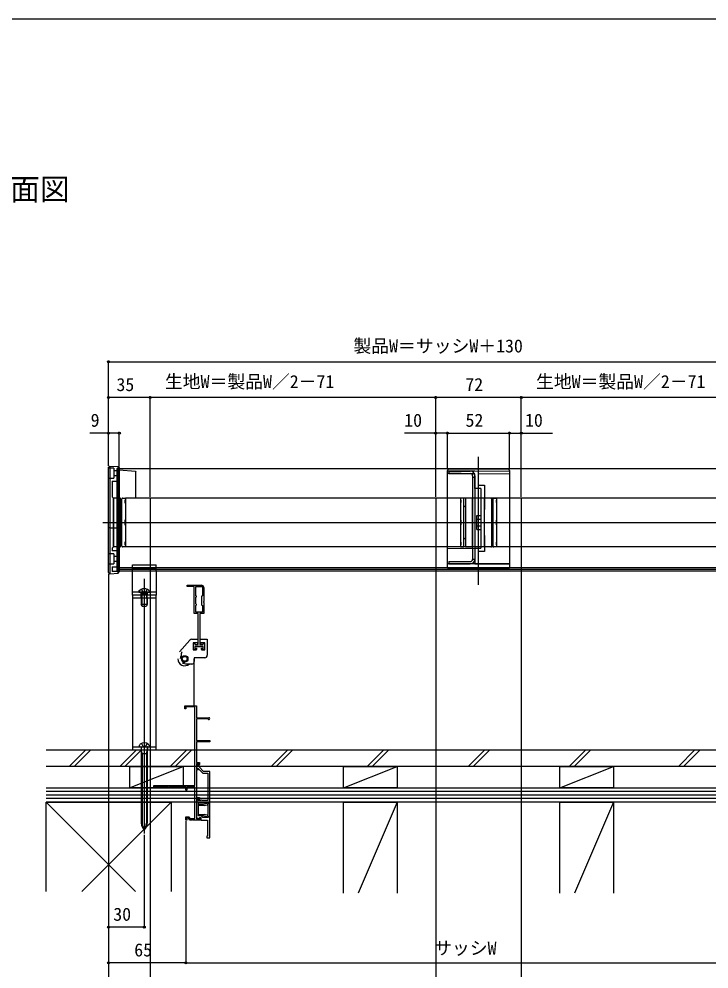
# Model space of a CAD drawing. Units: millimetres, scale not verified. Extents: x -875 to 876, y -1306 to 1300.
# Drawn here: x 1 to 581, y 445 to 1244 of the extents above; entities that cross this region are included whole.
import ezdxf
from ezdxf.enums import TextEntityAlignment as Align

# ---------------------------------------------------------------- set-up
doc = ezdxf.new("R2010")
doc.units = ezdxf.units.MM
doc.header["$LTSCALE"] = 4
for name, color, linetype in [('0-1_USER1', 3, 'Continuous'), ('0-3_YKK_11E', 7, 'Continuous'), ('0-4_YKK_12', 2, 'Continuous'), ('0-5_YKK_13', 4, 'Continuous'), ('0-7_YKK_D', 6, 'Continuous'), ('0-8_YKK_ZWAK', 7, 'Continuous'), ('0-9_YSS_K', 3, 'Continuous')]:
    doc.layers.add(name, color=color, linetype=linetype)
doc.styles.add('ＭＳ ゴシック', font='')
doc.styles.get('ＭＳ ゴシック').set_extended_font_data('MS Gothic')

msp = doc.modelspace()

# ---------------------------------------------------------------- linework, layer by layer
at = {"layer": '0-3_YKK_11E'}
for p, q in [((135.619, 712.179), (144.316, 721.94)), ((150.512, 719.61), (150.512, 718.11)), ((153.312, 719.61), (153.312, 718.11)), ((149.912, 716.61), (153.912, 716.61)), ((137.112, 706.523), (137.112, 710.848)), ((147.914, 666.609), (147.914, 706.162)), ((137.725, 702.771), (141.312, 701.81)), ((145.912, 701.81), (141.246, 701.81))]:
    msp.add_line(p, q, dxfattribs=at)
for points in [[(152.666, 744.41), (152.666, 718.11), (155.416, 718.11), (155.416, 719.31), (156.416, 719.31), (156.416, 713.91), (153.916, 713.91), (153.916, 715.11), (155.416, 715.11), (155.416, 716.61), (148.416, 716.61), (148.416, 715.11), (149.916, 715.11), (149.916, 713.91), (147.416, 713.91), (147.416, 719.31), (148.416, 719.31), (148.416, 718.11), (151.166, 718.11), (151.166, 744.41), (147.916, 744.41), (147.916, 766.91), (141.916, 766.91), (141.916, 768.11), (153.916, 768.11)], [(155.916, 766.11), (155.916, 754.368), (155.796, 754.185), (155.796, 753.635), (155.916, 753.452), (155.916, 744.41), (152.666, 744.41)], [(145.809, 722.61), (151.012, 722.61), (151.012, 719.61), (147.112, 719.61), (147.112, 713.61), (149.912, 713.61), (149.912, 715.41)], [(153.912, 715.41), (153.912, 713.61), (156.712, 713.61), (156.712, 719.61), (152.812, 719.61), (152.812, 722.61), (158.912, 722.61), (158.912, 709.11)], [(156.912, 707.11), (147.912, 707.11), (147.912, 703.81)], [(148.515, 599.609), (148.515, 665.709), (140.815, 665.709), (140.815, 664.109), (139.915, 664.109), (139.915, 666.609), (149.915, 666.609), (149.915, 656.609), (160.215, 656.609)], [(159.609, 655.559), (159.349, 655.709), (149.915, 655.709), (149.915, 637.609), (160.915, 637.609), (160.915, 636.309), (149.915, 636.309), (149.915, 619.009), (152.415, 619.009), (152.415, 617.409), (152.115, 617.109), (151.615, 617.609), (151.615, 618.209), (149.915, 618.209), (149.915, 613.509), (151.415, 613.509), (151.415, 612.709), (149.915, 612.709), (149.915, 589.609), (152.315, 589.609), (152.315, 587.409), (151.515, 587.409), (151.515, 588.809), (149.915, 588.809), (149.915, 571.509), (152.315, 571.509), (152.315, 572.409), (153.015, 572.409), (153.015, 570.609), (146.673, 570.609), (146.49, 570.729), (145.94, 570.729), (145.757, 570.609), (143.815, 570.609), (143.124, 572.509), (141.715, 572.509), (141.715, 570.609), (140.915, 570.609), (140.915, 573.309), (143.684, 573.309)], [(160.919, 584.409), (160.919, 611.409), (155.819, 611.409), (151.919, 615.309), (151.919, 616.423), (151.119, 617.809), (150.419, 617.809), (150.419, 616.971), (149.862, 613.809), (151.298, 613.809), (155.198, 609.909), (159.419, 609.909), (159.419, 586.909), (154.919, 586.909), (154.419, 587.409), (153.919, 587.409), (153.419, 586.909), (151.119, 586.909), (151.119, 588.409), (149.919, 588.409), (149.919, 587.209), (150.249, 586.879), (149.919, 586.409), (149.919, 572.35), (151.955, 571.609), (152.319, 572.609), (153.319, 572.609), (153.319, 570.609), (158.919, 570.609), (158.919, 557.109), (158.419, 557.109), (158.419, 555.609), (160.919, 555.609), (160.919, 573.709), (159.519, 573.709), (159.519, 572.609), (155.119, 572.609), (153.719, 574.009), (151.419, 574.009), (151.419, 585.409)], [(143.684, 573.309), (144.157, 572.009), (148.515, 572.009), (148.515, 598.509), (141.715, 598.509), (141.715, 595.609), (140.915, 595.609), (140.915, 598.509), (126.915, 598.509), (126.915, 597.609), (126.215, 597.609), (126.215, 598.509), (114.615, 598.509), (114.615, 597.609), (113.915, 597.609), (113.915, 599.609), (148.515, 599.609)], [(151.419, 585.409), (159.519, 585.409), (159.519, 584.409), (160.919, 584.409)]]:
    msp.add_lwpolyline(points, dxfattribs=at)
for points in [[(154.716, 766.91), (154.716, 759.11), (154.116, 758.763), (154.116, 751.456), (154.716, 751.11), (154.716, 745.41), (149.116, 745.41), (149.116, 751.11), (149.716, 751.456), (149.716, 751.963), (149.116, 752.31), (149.116, 757.91), (149.716, 758.256), (149.716, 758.763), (149.116, 759.11), (149.116, 766.91)], [(160.916, 573.909), (160.916, 584.209), (160.216, 584.209), (159.681, 583.9), (159.431, 584.089), (159.538, 584.508), (159.261, 584.782), (155.444, 583.759), (151.628, 583.759), (151.603, 583.185), (156.379, 582.767), (158.698, 583.388), (159.416, 582.974), (159.416, 575.144), (158.698, 574.729), (156.379, 575.351), (151.603, 574.933), (151.628, 574.359), (155.444, 574.359), (159.261, 573.336), (159.538, 573.609), (159.431, 574.028), (159.681, 574.218), (160.216, 573.909)]]:
    msp.add_lwpolyline(points, close=True, dxfattribs=at)
for radius in [2.7, 2.2, 2.05]:
    msp.add_circle((139.912, 706.11), radius, dxfattribs=at)
for centre, radius, start, end in [((153.916, 766.11), 2, 0.00001, 89.99999), ((145.809, 720.61), 2, 90, 138.30167), ((139.112, 710.848), 2, 138.30167, 179.99978), ((139.912, 706.11), 5.75, 179.99978, 311.59747), ((141.912, 706.11), 5.75, 146.59299, 179.99978), ((141.112, 706.523), 4, 179.99978, 249.70273), ((145.912, 703.81), 2, 270, 359.99978), ((156.912, 709.11), 2, 270, 359.99978), ((160.215, 655.909), 0.7, 210, 89.99999)]:
    msp.add_arc(centre, radius, start, end, dxfattribs=at)
at = {"layer": '0-4_YKK_12'}
for p, q in [((386.915, 768.313), (386.915, 876.118)), ((82.915, 866.011), (82.915, 780.011)), ((690.915, 866.011), (82.915, 866.011)), ((90.165, 841.311), (90.165, 800.311)), ((683.665, 841.311), (90.165, 841.311)), ((70.915, 820.811), (702.915, 820.811)), ((683.665, 800.311), (90.165, 800.311)), ((690.915, 782.611), (82.915, 782.611)), ((690.915, 781.411), (82.915, 781.411)), ((690.915, 780.011), (82.915, 780.011)), ((105.915, 773.365), (105.915, 559.207)), ((105.915, 639.239), (105.915, 624.79)), ((105.915, 638.325), (105.915, 559.203))]:
    msp.add_line(p, q, dxfattribs=at)
at = {"layer": '0-5_YKK_13'}
for p, q in [((75.915, 867.367), (76.913, 868.25)), ((75.915, 778.656), (75.915, 867.367)), ((80.415, 866.461), (75.915, 866.461)), ((76.913, 868.25), (76.913, 777.772)), ((76.913, 868.25), (83.85, 867.826)), ((80.415, 866.461), (80.415, 857.961)), ((80.415, 864.461), (82.915, 864.461)), ((82.915, 866.311), (84.915, 866.311)), ((82.915, 866.311), (82.915, 855.461)), ((83.85, 778.197), (83.85, 867.826)), ((83.85, 867.826), (84.915, 866.761)), ((84.915, 866.761), (84.915, 779.262)), ((84.915, 863.861), (84.915, 866.311)), ((98.502, 863.785), (84.915, 864.739)), ((98.915, 841.311), (98.915, 863.355)), ((360.915, 782.55), (360.915, 864.612)), ((360.915, 864.113), (383.915, 864.314)), ((360.915, 864.113), (383.915, 864.314)), ((383.915, 865.514), (361.529, 865.387)), ((361.915, 863.914), (380.015, 863.914)), ((361.915, 863.914), (361.915, 861.914)), ((412.301, 865.353), (383.915, 865.514)), ((383.915, 864.314), (412.915, 864.061)), ((383.915, 864.314), (412.915, 864.061)), ((412.915, 864.597), (412.915, 782.622)), ((75.915, 857.961), (80.415, 857.961)), ((78.915, 855.461), (82.915, 855.461)), ((82.915, 859.961), (80.415, 859.961)), ((361.915, 861.914), (380.015, 861.914)), ((381.915, 858.914), (383.915, 858.914)), ((383.915, 849.314), (383.915, 861.814)), ((383.915, 860.014), (383.915, 789.814)), ((388.915, 849.314), (383.915, 849.314)), ((386.915, 852.314), (391.915, 852.314)), ((388.915, 849.314), (388.915, 799.314)), ((391.915, 852.314), (391.915, 831.814)), ((79.915, 800.311), (79.915, 841.311)), ((85.415, 841.311), (79.915, 841.311)), ((85.915, 840.811), (85.915, 800.811)), ((87.165, 800.811), (87.165, 840.811)), ((110.915, 841.311), (110.915, 318.347)), ((350.915, 841.311), (350.915, 311.809)), ((374.665, 800.814), (374.665, 840.814)), ((375.915, 840.814), (375.915, 800.814)), ((381.915, 841.314), (376.415, 841.314)), ((381.915, 800.314), (381.915, 841.314)), ((391.915, 800.314), (391.915, 841.314)), ((397.415, 841.314), (391.915, 841.314)), ((397.915, 840.814), (397.915, 800.814)), ((399.165, 800.814), (399.165, 840.814)), ((422.915, 841.314), (422.915, 311.809)), ((86.615, 834.211), (86.715, 834.211)), ((89.665, 837.48), (90.165, 837.48)), ((372.165, 837.483), (371.665, 837.483)), ((375.215, 834.214), (375.115, 834.214)), ((398.615, 834.214), (398.715, 834.214)), ((401.665, 837.483), (402.165, 837.483)), ((76.913, 816.311), (75.915, 816.311)), ((76.913, 816.311), (83.85, 816.311)), ((83.85, 816.311), (84.915, 816.311)), ((84.915, 779.711), (84.915, 818.589)), ((385.415, 817.927), (388.915, 817.927)), ((385.415, 815.04), (385.415, 817.927)), ((385.415, 815.04), (388.915, 815.04)), ((86.715, 807.411), (86.615, 807.411)), ((375.115, 807.414), (375.215, 807.414)), ((391.915, 809.814), (391.915, 796.358)), ((398.715, 807.414), (398.615, 807.414)), ((85.415, 800.311), (79.915, 800.311)), ((90.165, 800.311), (87.665, 800.311)), ((89.665, 802.143), (90.165, 802.143)), ((383.915, 799.046), (360.915, 798.772)), ((372.165, 802.145), (371.665, 802.145)), ((371.665, 800.314), (374.165, 800.314)), ((376.415, 800.314), (381.915, 800.314)), ((383.915, 799.314), (388.915, 799.314)), ((397.415, 800.314), (391.915, 800.314)), ((402.165, 800.314), (399.665, 800.314)), ((401.665, 802.145), (402.165, 802.145)), ((80.415, 794.461), (75.915, 794.461)), ((82.915, 796.961), (78.915, 796.961)), ((80.415, 794.461), (80.415, 785.961)), ((80.415, 792.461), (82.915, 792.461)), ((82.915, 796.961), (82.915, 783.461)), ((381.915, 795.714), (381.915, 789.814)), ((391.915, 796.358), (386.915, 796.314)), ((386.915, 789.914), (386.915, 796.314)), ((75.915, 785.961), (80.415, 785.961)), ((78.915, 783.461), (82.915, 783.461)), ((78.915, 783.461), (78.915, 779.711)), ((82.915, 787.961), (80.415, 787.961)), ((95.905, 785.111), (115.905, 785.111)), ((95.905, 780.011), (95.905, 785.111)), ((115.905, 780.011), (115.905, 785.111)), ((361.915, 787.914), (380.015, 787.914)), ((361.915, 787.914), (361.915, 785.914)), ((361.915, 785.914), (380.015, 785.914)), ((381.915, 789.914), (383.915, 789.914)), ((412.915, 786.167), (383.915, 785.914)), ((383.915, 785.914), (412.915, 786.167)), ((412.915, 788.187), (412.915, 786.167)), ((76.913, 777.772), (75.915, 778.656)), ((76.913, 777.772), (83.85, 778.197)), ((84.915, 779.711), (78.915, 779.711)), ((83.85, 778.197), (84.915, 779.262)), ((95.905, 782.611), (115.905, 782.611)), ((360.915, 782.55), (383.915, 782.276)), ((361.881, 782.427), (371.786, 782.421)), ((383.915, 782.276), (412.915, 782.622)), ((396.045, 782.421), (411.915, 782.43)), ((115.905, 762.111), (95.905, 762.111)), ((101.155, 762.711), (101.155, 762.611)), ((101.655, 762.111), (110.155, 762.111)), ((103.155, 759.611), (103.155, 762.111)), ((103.405, 760.711), (103.621, 761.306)), ((108.405, 760.711), (103.405, 760.711)), ((103.405, 757.611), (103.405, 760.711)), ((103.555, 764.623), (104.76, 762.206)), ((103.838, 760.711), (103.645, 761.634)), ((103.838, 757.611), (103.838, 760.711)), ((103.915, 759.616), (103.915, 757.116)), ((105.905, 761.598), (104.76, 762.206)), ((105.905, 761.598), (107.05, 762.206)), ((108.255, 764.623), (107.05, 762.206)), ((107.915, 759.616), (107.915, 757.116)), ((107.972, 760.711), (108.166, 761.634)), ((107.972, 757.611), (107.972, 760.711)), ((108.405, 760.711), (108.189, 761.306)), ((108.405, 757.611), (108.405, 760.711)), ((108.655, 759.611), (108.655, 762.111)), ((110.655, 762.711), (110.655, 762.611)), ((115.915, 757.116), (95.915, 757.116)), ((103.405, 757.611), (103.405, 751.811)), ((108.405, 751.811), (103.405, 751.811)), ((104.205, 750.111), (103.405, 751.811)), ((103.838, 757.611), (103.838, 750.891)), ((108.405, 751.811), (107.605, 750.111)), ((107.972, 757.611), (107.972, 750.891)), ((108.405, 757.611), (108.405, 751.811)), ((107.605, 750.111), (104.205, 750.111)), ((95.915, 632.116), (115.915, 632.116)), ((101.415, 632.111), (110.415, 632.111)), ((103.165, 632.116), (103.165, 629.616)), ((103.365, 631.811), (103.365, 567.968)), ((108.465, 631.811), (108.465, 567.968)), ((108.665, 632.116), (108.665, 629.616)), ((103.365, 628.711), (104.115, 626.511)), ((103.365, 626.511), (108.465, 626.511)), ((104.115, 626.511), (104.115, 567.968)), ((107.715, 626.511), (108.465, 628.711)), ((107.715, 626.511), (107.715, 567.968))]:
    msp.add_line(p, q, dxfattribs=at)
for points in [[(98.501, 863.772), (98.663, 863.76), (98.791, 863.675), (98.881, 863.543), (98.915, 863.355)], [(361.529, 865.372), (361.371, 865.373), (361.226, 865.319), (361.099, 865.218), (361, 865.071), (360.941, 864.884)], [(412.889, 864.85), (412.83, 865.037), (412.731, 865.184), (412.604, 865.285), (412.459, 865.339), (412.301, 865.338)], [(78.915, 855.461), (78.915, 842.311), (79.915, 841.311), (79.915, 800.311), (78.915, 799.311), (78.915, 796.961)], [(383.915, 861.814), (378.165, 861.864), (372.415, 861.914), (366.665, 861.965), (360.915, 862.015)], [(381.915, 860.014), (381.915, 815.214), (381.915, 795.714)], [(386.915, 852.314), (386.915, 861.814), (412.915, 862.041)], [(87.665, 841.311), (90.165, 841.311), (90.165, 800.311)], [(90.165, 839.48), (89.665, 839.48), (89.665, 839.045)], [(90.165, 839.045), (89.665, 839.045), (89.665, 837.48)], [(374.165, 841.314), (371.665, 841.314), (371.665, 800.314)], [(371.665, 839.483), (372.165, 839.483), (372.165, 839.048)], [(371.665, 839.048), (372.165, 839.048), (372.165, 837.483)], [(399.665, 841.314), (402.165, 841.314), (402.165, 800.314)], [(402.165, 839.483), (401.665, 839.483), (401.665, 839.048)], [(402.165, 839.048), (401.665, 839.048), (401.665, 837.483)], [(385.415, 823.701), (385.415, 826.587), (388.915, 826.587)], [(385.415, 817.927), (385.415, 823.701), (388.915, 823.701)], [(90.165, 822.811), (89.665, 822.811), (89.665, 818.811), (90.165, 818.811)], [(371.665, 822.814), (372.165, 822.814), (372.165, 818.814), (371.665, 818.814)], [(402.165, 822.814), (401.665, 822.814), (401.665, 818.814), (402.165, 818.814)], [(90.165, 804.143), (89.665, 804.143), (89.665, 802.578)], [(90.165, 802.578), (89.665, 802.578), (89.665, 802.143)], [(383.915, 799.314), (383.915, 785.914), (360.915, 786.167)], [(371.665, 804.145), (372.165, 804.145), (372.165, 802.58)], [(371.665, 802.58), (372.165, 802.58), (372.165, 802.145)], [(402.165, 804.145), (401.665, 804.145), (401.665, 802.58)], [(402.165, 802.58), (401.665, 802.58), (401.665, 802.145)], [(115.905, 780.011), (115.905, 759.611), (95.905, 759.611), (95.905, 780.011)], [(115.915, 629.616), (115.915, 759.616), (95.915, 759.616)], [(95.915, 759.616), (95.915, 629.616), (115.915, 629.616)], [(103.565, 634.973), (104.77, 632.754), (105.915, 632.145)], [(108.265, 634.973), (107.06, 632.754), (105.915, 632.145)]]:
    msp.add_lwpolyline(points, dxfattribs=at)
for centre, radius, start, end in [((380.015, 860.014), 3.9, 0, 90), ((380.015, 860.014), 1.9, 0, 90), ((85.415, 840.811), 0.5, 0, 90), ((87.665, 840.811), 0.5, 90, 180), ((374.165, 840.814), 0.5, 0, 90), ((376.415, 840.814), 0.5, 90, 180), ((397.415, 840.814), 0.5, 0, 90), ((399.665, 840.814), 0.5, 90, 180), ((86.615, 834.911), 0.7, 180, 270), ((86.715, 833.211), 1, 63.25632, 90), ((375.115, 833.214), 1, 90, 116.74619), ((375.215, 834.914), 0.7, 270, 0), ((398.615, 834.914), 0.7, 180, 270), ((398.715, 833.214), 1, 63.25632, 90), ((86.615, 806.711), 0.7, 90, 180), ((86.715, 808.411), 1, 270, 296.74368), ((375.115, 808.414), 1, 243.25381, 270), ((375.215, 806.714), 0.7, 0, 90), ((398.615, 806.714), 0.7, 90, 180), ((398.715, 808.414), 1, 270, 296.74368), ((85.415, 800.811), 0.5, 270, 360), ((87.665, 800.811), 0.5, 180, 270), ((374.165, 800.814), 0.5, 270, 0), ((376.415, 800.814), 0.5, 180, 270), ((397.415, 800.814), 0.5, 270, 360), ((399.665, 800.814), 0.5, 180, 270), ((380.015, 789.814), 1.9, 270, 0), ((380.015, 789.814), 3.9, 270, 0), ((105.905, 759.211), 5.9, 36.38156, 143.61844), ((101.655, 762.611), 0.5, 180, 270), ((103.057, 761.511), 0.6, 340.03043, 90), ((108.753, 761.511), 0.6, 90, 199.96957), ((110.155, 762.611), 0.5, 270, 0), ((104.412, 631.983), 3, 128.76672, 177.54096), ((105.915, 630.111), 5.4, 51.23328, 128.76672), ((103.065, 631.811), 0.3, 0, 90), ((108.765, 631.811), 0.3, 90, 180), ((107.418, 631.983), 3, 2.45904, 51.23328), ((111.365, 567.968), 8, 180, 227.0586), ((114.542, 567.968), 10.427, 180, 214.17022), ((100.465, 567.968), 8, 312.9414, 0), ((97.288, 567.968), 10.427, 325.82978, 0)]:
    msp.add_arc(centre, radius, start, end, dxfattribs=at)
for centre, major_axis, ratio, start_param, end_param in [((361.915, 864.618), (-0.016, -1.191), 0.83919, 4.4982667, 4.7284344), ((411.915, 864.584), (0.016, -1.191), 0.83919, 1.5547509, 1.7849186), ((361.915, 783.394), (-1, 0.009), 0.967692, 1.0825991, 1.5798585), ((411.915, 783.398), (-1, -0.009), 0.967692, 1.5617342, 2.1928889)]:
    msp.add_ellipse(centre, major_axis=major_axis, ratio=ratio, start_param=start_param, end_param=end_param, dxfattribs=at)
at = {"layer": '0-7_YKK_D'}
for p, q in [((75.915, 868.367), (75.915, 957.011)), ((75.915, 956.011), (697.915, 956.011)), ((75.915, 868.367), (75.915, 927.011)), ((110.915, 871.011), (110.915, 927.011)), ((110.915, 842.311), (110.915, 927.011)), ((350.915, 842.311), (350.915, 927.011)), ((350.915, 842.311), (350.915, 927.011)), ((422.915, 842.311), (422.915, 927.011)), ((422.915, 842.311), (422.915, 927.011)), ((110.915, 926.011), (75.915, 926.011)), ((350.915, 926.011), (110.915, 926.011)), ((422.915, 926.011), (350.915, 926.011)), ((662.915, 926.011), (422.915, 926.011)), ((75.915, 868.367), (75.915, 897.011)), ((84.915, 867.761), (84.915, 897.011)), ((350.915, 842.311), (350.915, 897.011)), ((360.915, 865.612), (360.915, 897.011)), ((360.915, 865.612), (360.915, 897.011)), ((360.915, 896.011), (412.915, 896.011)), ((412.915, 865.578), (412.915, 897.011)), ((412.915, 865.578), (412.915, 897.011)), ((422.915, 842.311), (422.915, 897.011)), ((75.915, 777.656), (75.915, 479.609)), ((75.915, 777.656), (75.915, 449.609)), ((140.915, 569.609), (140.915, 449.609)), ((140.915, 569.609), (140.915, 449.609)), ((105.915, 558.207), (105.915, 479.609)), ((75.915, 483.611), (75.915, 419.609)), ((105.915, 480.609), (75.915, 480.609)), ((140.915, 450.609), (75.915, 450.609)), ((140.915, 450.609), (632.926, 450.609))]:
    msp.add_line(p, q, dxfattribs=at)
for points in [[(84.915, 896.011), (75.915, 896.011), (59.992, 896.011)], [(360.915, 896.011), (350.915, 896.011), (324.765, 896.011)], [(412.915, 896.011), (422.915, 896.011), (449.065, 896.011)]]:
    msp.add_lwpolyline(points, dxfattribs=at)
for centre in [(75.915, 956.011), (75.915, 926.011), (110.915, 926.011), (110.915, 926.011), (350.915, 926.011), (350.915, 926.011), (422.915, 926.011), (422.915, 926.011), (75.915, 896.011), (84.915, 896.011), (350.915, 896.011), (360.915, 896.011), (360.915, 896.011), (412.915, 896.011), (412.915, 896.011), (422.915, 896.011), (75.915, 480.609), (105.915, 480.609), (75.915, 450.609), (140.915, 450.609), (140.915, 450.609)]:
    msp.add_circle(centre, 0.85, dxfattribs=at)
at = {"layer": '0-8_YKK_ZWAK'}
msp.add_line((876.4, 1244.2), (-873.6, 1244.2), dxfattribs=at)
at = {"layer": '0-9_YSS_K'}
for p, q in [((23.416, 629.609), (750.413, 629.609)), ((42.816, 615.609), (56.816, 629.609)), ((47.059, 615.609), (61.059, 629.609)), ((85.243, 615.609), (99.243, 629.609)), ((89.485, 615.609), (103.485, 629.609)), ((127.669, 615.609), (141.669, 629.609)), ((131.912, 615.609), (145.912, 629.609)), ((212.522, 615.609), (226.522, 629.609)), ((216.765, 615.609), (230.765, 629.609)), ((293.375, 615.609), (307.375, 629.609)), ((297.617, 615.609), (311.617, 629.609)), ((378.228, 615.609), (392.228, 629.609)), ((382.47, 615.609), (396.47, 629.609)), ((463.08, 615.609), (477.08, 629.609)), ((467.323, 615.609), (481.323, 629.609)), ((554.927, 615.609), (568.927, 629.609)), ((559.17, 615.609), (573.17, 629.609)), ((750.413, 615.609), (23.416, 615.609)), ((93.516, 597.609), (138.516, 615.609)), ((93.516, 615.609), (93.516, 597.609)), ((93.516, 615.609), (138.516, 615.609)), ((273.412, 597.609), (318.412, 615.609)), ((455.411, 597.609), (500.411, 615.609)), ((23.416, 597.609), (750.413, 597.609)), ((750.412, 594.609), (23.416, 594.609)), ((750.412, 591.609), (23.416, 591.609)), ((23.415, 510.609), (23.415, 585.609)), ((23.415, 585.609), (98.415, 510.609)), ((750.412, 588.609), (23.416, 588.609)), ((750.412, 585.608), (23.416, 585.609)), ((53.415, 510.609), (128.415, 585.609)), ((318.412, 585.609), (285.616, 509.085)), ((500.411, 585.609), (467.615, 509.085))]:
    msp.add_line(p, q, dxfattribs=at)
for points in [[(138.516, 615.609), (138.516, 597.609), (93.516, 597.609)], [(23.415, 585.609), (128.415, 585.609), (128.415, 510.609)], [(273.412, 509.085), (273.412, 585.609), (318.412, 585.609), (318.412, 509.085)], [(455.411, 509.085), (455.411, 585.609), (500.411, 585.609), (500.411, 509.085)]]:
    msp.add_lwpolyline(points, dxfattribs=at)
for points in [[(273.412, 615.609), (318.412, 615.609), (318.412, 597.609), (273.412, 597.609)], [(455.411, 615.609), (500.411, 615.609), (500.411, 597.609), (455.411, 597.609)]]:
    msp.add_lwpolyline(points, close=True, dxfattribs=at)

# ---------------------------------------------------------------- texts
at = {"layer": '0-1_USER1', "style": 'ＭＳ ゴシック'}
msp.add_text('■平面図', height=18.33, dxfattribs=at).set_placement((-56.856, 1086.359), align=Align.BOTTOM_LEFT)
at = {"layer": '0-7_YKK_D', "style": 'ＭＳ ゴシック'}
for s, p in [('製品W＝サッシW＋130', (281.745, 960.483)), ('生地W＝製品W／2－71', (123.23, 930.483)), ('生地W＝製品W／2－71', (435.23, 930.483)), ('35', (82.506, 928.011)), ('72', (375.835, 928.011)), ('9', (60.799, 898.011)), ('10', (324.464, 898.011)), ('52', (376.006, 898.011)), ('10', (426.014, 898.011)), ('30', (79.836, 482.609)), ('65', (97.463, 452.609)), ('サッシW', (349.548, 454.143))]:
    msp.add_text(s, height=11, dxfattribs=at).set_placement(p, align=Align.BOTTOM_LEFT)

doc.saveas('drawing.dxf')
